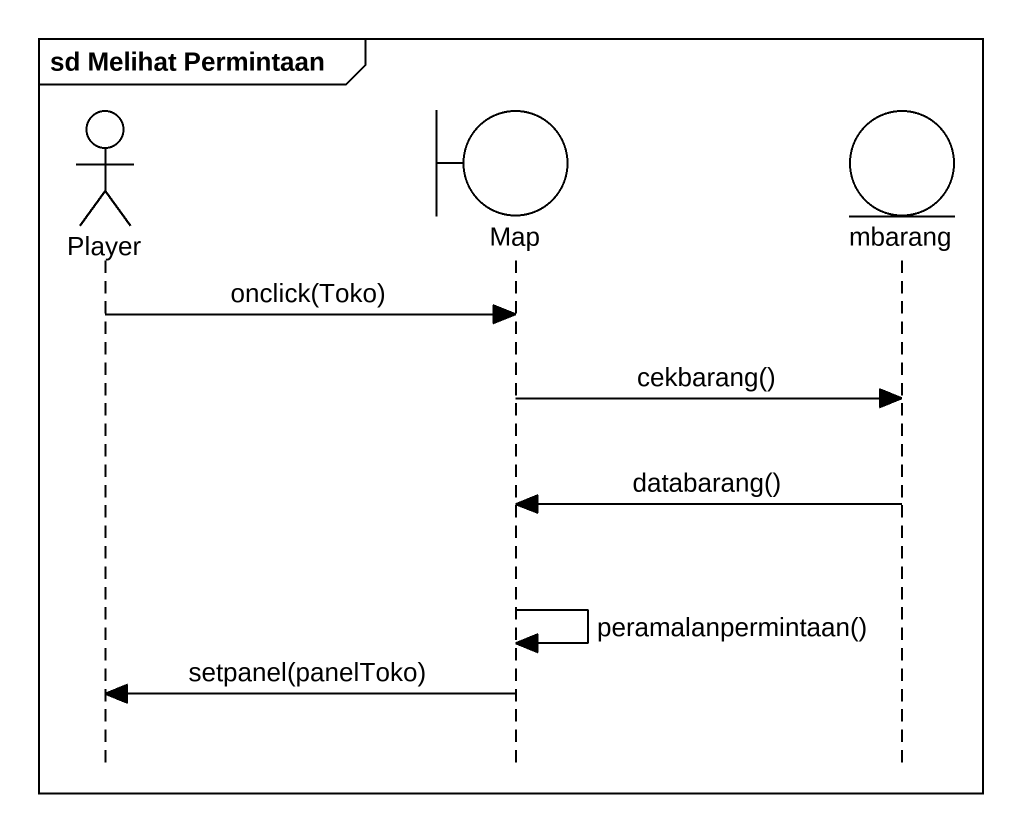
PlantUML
@startuml
mainframe sd Melihat Permintaan
hide footbox
actor Player
boundary "Map" as Map_
entity mbarang

Player -> Map_ : onclick(Toko)
Map_ -> mbarang : cekbarang()
mbarang -> Map_ : databarang()
Map_ -> Map_ : peramalanpermintaan()
Map_ -> Player : setpanel(panelToko)
@enduml
